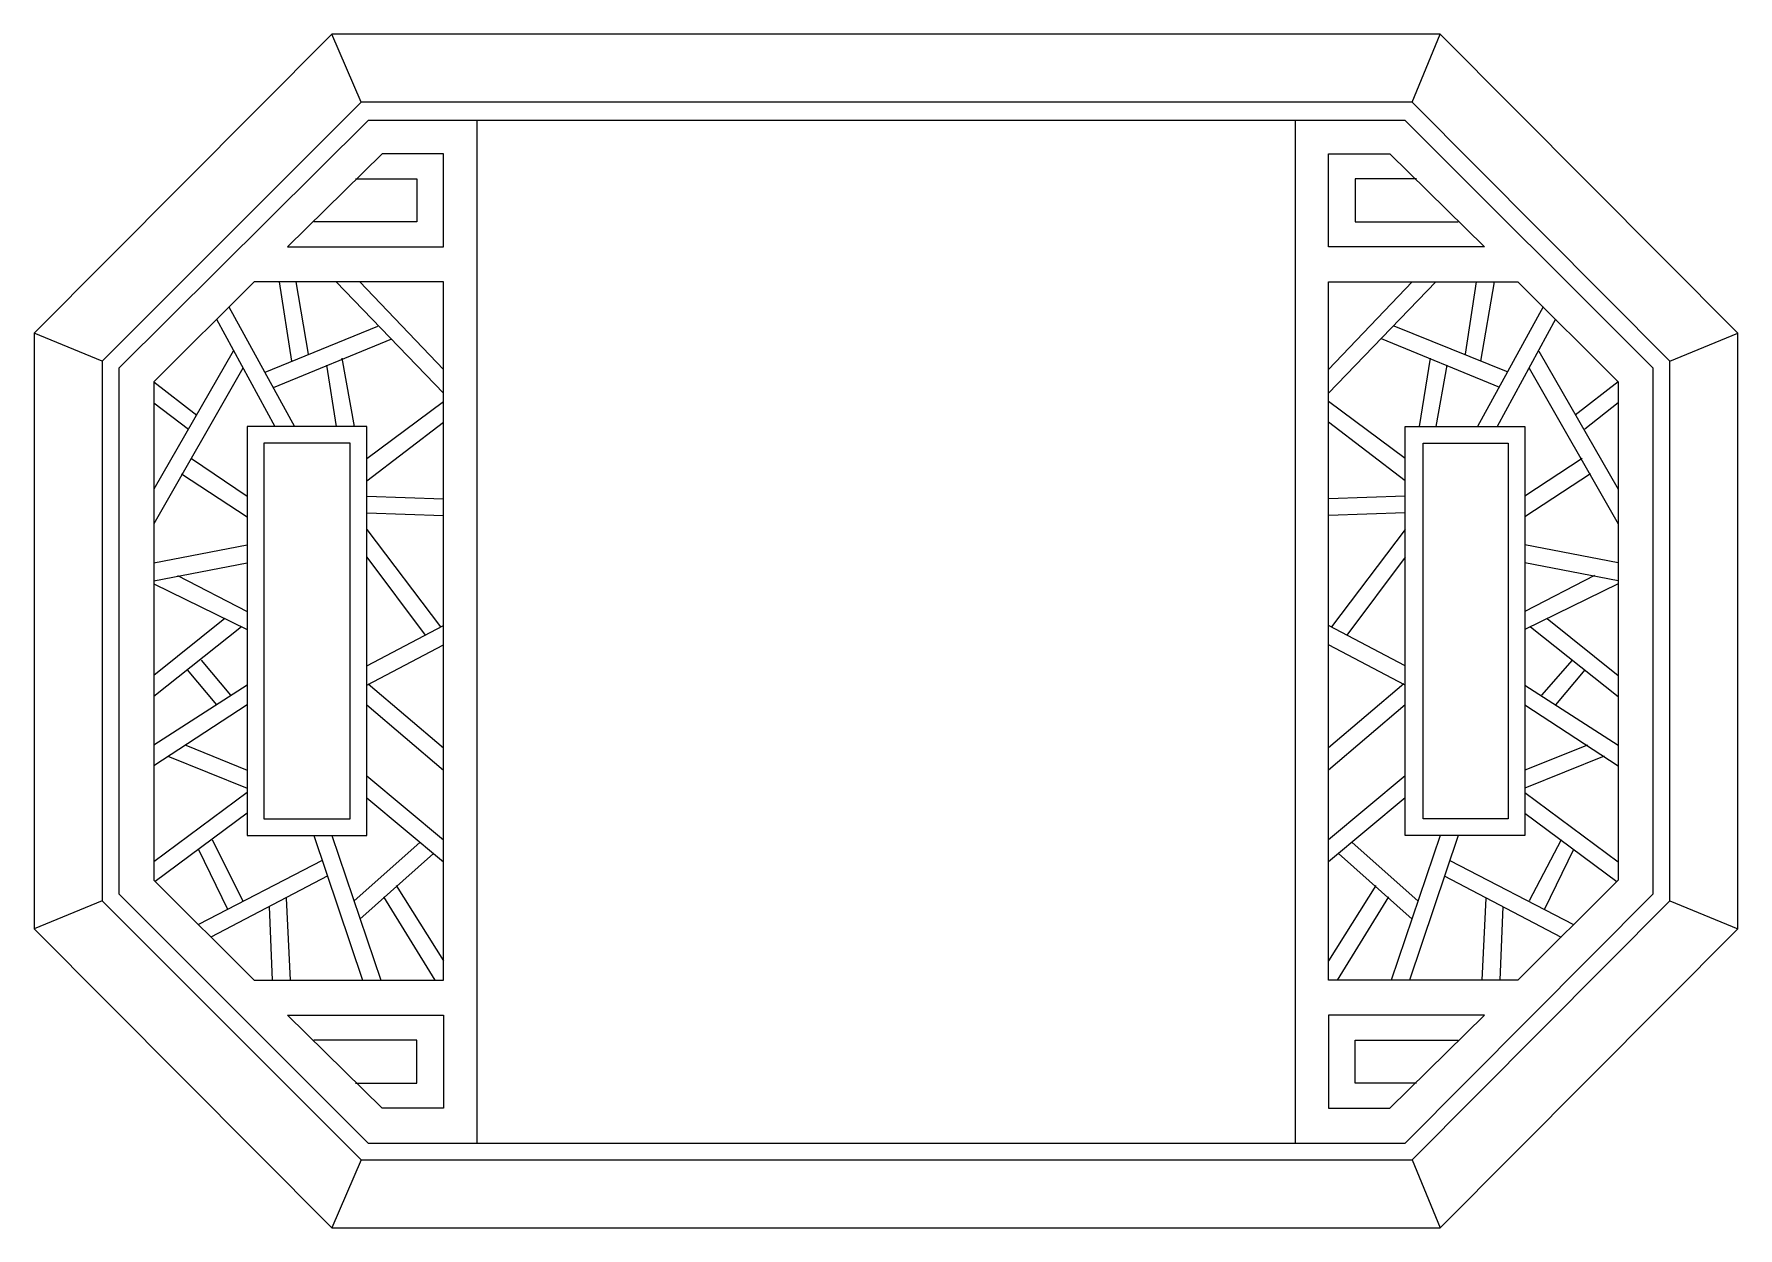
# Model space of a CAD drawing. Header units: centimetres. Extents: x -10.3 to 10.6, y -8.4 to 6.3.
import ezdxf

# ---------------------------------------------------------------- set-up
doc = ezdxf.new("R2010")
doc.units = ezdxf.units.CM
doc.header["$MEASUREMENT"] = 0
doc.layers.add('layer 1', color=7, linetype='Continuous')

msp = doc.modelspace()

# ---------------------------------------------------------------- linework, layer by layer
at = {"layer": 'layer 1', "color": 250, "lineweight": 0}
for points, knots in [([(-10.32088, 2.64434), (-10.32088, 2.64434), (-6.65549, 6.3269), (-6.65549, 6.3269), (-6.65549, 6.3269), (-6.65549, 6.3269), (6.97863, 6.3269), (6.97863, 6.3269), (6.97863, 6.3269), (6.97863, 6.3269), (10.64402, 2.64434), (10.64402, 2.64434), (10.64402, 2.64434), (10.64402, 2.64434), (10.64402, -4.68667), (10.64402, -4.68667), (10.64402, -4.68667), (10.64402, -4.68667), (6.97863, -8.36923), (6.97863, -8.36923), (6.97863, -8.36923), (6.97863, -8.36923), (-6.65549, -8.36923), (-6.65549, -8.36923), (-6.65549, -8.36923), (-6.65549, -8.36923), (-10.32088, -4.68667), (-10.32088, -4.68667), (-10.32088, -4.68667), (-10.32088, -4.68667), (-10.32088, 2.64434), (-10.32088, 2.64434)], [0, 0, 0, 0, 0.125, 0.125, 0.125, 0.125, 0.25, 0.25, 0.25, 0.25, 0.375, 0.375, 0.375, 0.375, 0.5, 0.5, 0.5, 0.5, 0.625, 0.625, 0.625, 0.625, 0.75, 0.75, 0.75, 0.75, 0.875, 0.875, 0.875, 0.875, 1, 1, 1, 1]), ([(-9.48163, 2.30164), (-9.48163, 2.30164), (-6.29584, 5.48742), (-6.29584, 5.48742), (-6.29584, 5.48742), (-6.29584, 5.48742), (6.63593, 5.48742), (6.63593, 5.48742), (6.63593, 5.48742), (6.63593, 5.48742), (9.80476, 2.30164), (9.80476, 2.30164), (9.80476, 2.30164), (9.80476, 2.30164), (9.80476, -4.34396), (9.80476, -4.34396), (9.80476, -4.34396), (9.80476, -4.34396), (6.63593, -7.52997), (6.63593, -7.52997), (6.63593, -7.52997), (6.63593, -7.52997), (-6.29584, -7.52997), (-6.29584, -7.52997), (-6.29584, -7.52997), (-6.29584, -7.52997), (-9.48163, -4.34396), (-9.48163, -4.34396), (-9.48163, -4.34396), (-9.48163, -4.34396), (-9.48163, 2.30164), (-9.48163, 2.30164)], [0, 0, 0, 0, 0.125, 0.125, 0.125, 0.125, 0.25, 0.25, 0.25, 0.25, 0.375, 0.375, 0.375, 0.375, 0.5, 0.5, 0.5, 0.5, 0.625, 0.625, 0.625, 0.625, 0.75, 0.75, 0.75, 0.75, 0.875, 0.875, 0.875, 0.875, 1, 1, 1, 1]), ([(-9.27605, 2.21601), (-9.27605, 2.21601), (-6.21, 5.26489), (-6.21, 5.26489), (-6.21, 5.26489), (-6.21, 5.26489), (6.55031, 5.26489), (6.55031, 5.26489), (6.55031, 5.26489), (6.55031, 5.26489), (9.59919, 2.21601), (9.59919, 2.21601), (9.59919, 2.21601), (9.59919, 2.21601), (9.59919, -4.25834), (9.59919, -4.25834), (9.59919, -4.25834), (9.59919, -4.25834), (6.55031, -7.32439), (6.55031, -7.32439), (6.55031, -7.32439), (6.55031, -7.32439), (-6.21, -7.32439), (-6.21, -7.32439), (-6.21, -7.32439), (-6.21, -7.32439), (-9.27605, -4.25834), (-9.27605, -4.25834), (-9.27605, -4.25834), (-9.27605, -4.25834), (-9.27605, 2.21601), (-9.27605, 2.21601)], [0, 0, 0, 0, 0.125, 0.125, 0.125, 0.125, 0.25, 0.25, 0.25, 0.25, 0.375, 0.375, 0.375, 0.375, 0.5, 0.5, 0.5, 0.5, 0.625, 0.625, 0.625, 0.625, 0.75, 0.75, 0.75, 0.75, 0.875, 0.875, 0.875, 0.875, 1, 1, 1, 1]), ([(-6.03876, 4.85374), (-6.03876, 4.85374), (-5.28512, 4.85374), (-5.28512, 4.85374), (-5.28512, 4.85374), (-5.28512, 4.85374), (-5.28512, 3.70612), (-5.28512, 3.70612), (-5.28512, 3.70612), (-5.28512, 3.70612), (-7.20355, 3.70612), (-7.20355, 3.70612), (-7.20355, 3.70612), (-7.20355, 3.70612), (-6.03876, 4.85374), (-6.03876, 4.85374)], [0, 0, 0, 0, 0.25, 0.25, 0.25, 0.25, 0.5, 0.5, 0.5, 0.5, 0.75, 0.75, 0.75, 0.75, 1, 1, 1, 1]), ([(6.3619, 4.85374), (6.3619, 4.85374), (5.60826, 4.85374), (5.60826, 4.85374), (5.60826, 4.85374), (5.60826, 4.85374), (5.60826, 3.70612), (5.60826, 3.70612), (5.60826, 3.70612), (5.60826, 3.70612), (7.52669, 3.70612), (7.52669, 3.70612), (7.52669, 3.70612), (7.52669, 3.70612), (6.3619, 4.85374), (6.3619, 4.85374)], [0, 0, 0, 0, 0.25, 0.25, 0.25, 0.25, 0.5, 0.5, 0.5, 0.5, 0.75, 0.75, 0.75, 0.75, 1, 1, 1, 1]), ([(-6.36429, 4.54538), (-6.36429, 4.54538), (-5.61066, 4.54538), (-5.61066, 4.54538), (-5.61066, 4.54538), (-5.61066, 4.54538), (-5.61066, 4.01448), (-5.61066, 4.01448), (-5.61066, 4.01448), (-5.61066, 4.01448), (-6.87802, 4.01448), (-6.87802, 4.01448)], [0, 0, 0, 0, 0.33333333, 0.33333333, 0.33333333, 0.33333333, 0.66666667, 0.66666667, 0.66666667, 0.66666667, 1, 1, 1, 1]), ([(6.68743, 4.54538), (6.68743, 4.54538), (5.9338, 4.54538), (5.9338, 4.54538), (5.9338, 4.54538), (5.9338, 4.54538), (5.9338, 4.01448), (5.9338, 4.01448), (5.9338, 4.01448), (5.9338, 4.01448), (7.20115, 4.01448), (7.20115, 4.01448)], [0, 0, 0, 0, 0.33333333, 0.33333333, 0.33333333, 0.33333333, 0.66666667, 0.66666667, 0.66666667, 0.66666667, 1, 1, 1, 1]), ([(-8.84795, -4.0871), (-8.84795, -4.0871), (-8.84795, 2.04477), (-8.84795, 2.04477), (-8.84795, 2.04477), (-8.84795, 2.04477), (-7.6147, 3.27802), (-7.6147, 3.27802), (-7.6147, 3.27802), (-7.6147, 3.27802), (-5.28512, 3.27802), (-5.28512, 3.27802), (-5.28512, 3.27802), (-5.28512, 3.27802), (-5.28512, -5.32035), (-5.28512, -5.32035), (-5.28512, -5.32035), (-5.28512, -5.32035), (-7.6147, -5.32035), (-7.6147, -5.32035), (-7.6147, -5.32035), (-7.6147, -5.32035), (-8.84795, -4.0871), (-8.84795, -4.0871)], [0, 0, 0, 0, 0.16666667, 0.16666667, 0.16666667, 0.16666667, 0.33333333, 0.33333333, 0.33333333, 0.33333333, 0.5, 0.5, 0.5, 0.5, 0.66666667, 0.66666667, 0.66666667, 0.66666667, 0.83333333, 0.83333333, 0.83333333, 0.83333333, 1, 1, 1, 1]), ([(9.17108, -4.0871), (9.17108, -4.0871), (9.17108, 2.04477), (9.17108, 2.04477), (9.17108, 2.04477), (9.17108, 2.04477), (7.93784, 3.27802), (7.93784, 3.27802), (7.93784, 3.27802), (7.93784, 3.27802), (5.60826, 3.27802), (5.60826, 3.27802), (5.60826, 3.27802), (5.60826, 3.27802), (5.60826, -5.32035), (5.60826, -5.32035), (5.60826, -5.32035), (5.60826, -5.32035), (7.93784, -5.32035), (7.93784, -5.32035), (7.93784, -5.32035), (7.93784, -5.32035), (9.17108, -4.0871), (9.17108, -4.0871)], [0, 0, 0, 0, 0.16666667, 0.16666667, 0.16666667, 0.16666667, 0.33333333, 0.33333333, 0.33333333, 0.33333333, 0.5, 0.5, 0.5, 0.5, 0.66666667, 0.66666667, 0.66666667, 0.66666667, 0.83333333, 0.83333333, 0.83333333, 0.83333333, 1, 1, 1, 1]), ([(-7.70033, -3.53904), (-7.70033, -3.53904), (-7.70033, 1.49671), (-7.70033, 1.49671), (-7.70033, 1.49671), (-7.70033, 1.49671), (-6.22717, 1.49671), (-6.22717, 1.49671), (-6.22717, 1.49671), (-6.22717, 1.49671), (-6.22717, -3.53904), (-6.22717, -3.53904), (-6.22717, -3.53904), (-6.22717, -3.53904), (-7.70033, -3.53904), (-7.70033, -3.53904)], [0, 0, 0, 0, 0.25, 0.25, 0.25, 0.25, 0.5, 0.5, 0.5, 0.5, 0.75, 0.75, 0.75, 0.75, 1, 1, 1, 1]), ([(8.02346, -3.53904), (8.02346, -3.53904), (8.02346, 1.49671), (8.02346, 1.49671), (8.02346, 1.49671), (8.02346, 1.49671), (6.55031, 1.49671), (6.55031, 1.49671), (6.55031, 1.49671), (6.55031, 1.49671), (6.55031, -3.53904), (6.55031, -3.53904), (6.55031, -3.53904), (6.55031, -3.53904), (8.02346, -3.53904), (8.02346, -3.53904)], [0, 0, 0, 0, 0.25, 0.25, 0.25, 0.25, 0.5, 0.5, 0.5, 0.5, 0.75, 0.75, 0.75, 0.75, 1, 1, 1, 1]), ([(-7.49475, -3.33347), (-7.49475, -3.33347), (-7.49475, 1.29114), (-7.49475, 1.29114), (-7.49475, 1.29114), (-7.49475, 1.29114), (-6.43275, 1.29114), (-6.43275, 1.29114), (-6.43275, 1.29114), (-6.43275, 1.29114), (-6.43275, -3.33347), (-6.43275, -3.33347), (-6.43275, -3.33347), (-6.43275, -3.33347), (-7.49475, -3.33347), (-7.49475, -3.33347)], [0, 0, 0, 0, 0.25, 0.25, 0.25, 0.25, 0.5, 0.5, 0.5, 0.5, 0.75, 0.75, 0.75, 0.75, 1, 1, 1, 1]), ([(7.81789, -3.33347), (7.81789, -3.33347), (7.81789, 1.29114), (7.81789, 1.29114), (7.81789, 1.29114), (7.81789, 1.29114), (6.77305, 1.29114), (6.77305, 1.29114), (6.77305, 1.29114), (6.77305, 1.29114), (6.77305, -3.33347), (6.77305, -3.33347), (6.77305, -3.33347), (6.77305, -3.33347), (7.81789, -3.33347), (7.81789, -3.33347)], [0, 0, 0, 0, 0.25, 0.25, 0.25, 0.25, 0.5, 0.5, 0.5, 0.5, 0.75, 0.75, 0.75, 0.75, 1, 1, 1, 1]), ([(-5.28512, -6.89607), (-5.28512, -6.89607), (-5.28512, -5.74867), (-5.28512, -5.74867), (-5.28512, -5.74867), (-5.28512, -5.74867), (-7.20355, -5.74867), (-7.20355, -5.74867), (-7.20355, -5.74867), (-7.20355, -5.74867), (-6.03876, -6.89607), (-6.03876, -6.89607), (-6.03876, -6.89607), (-6.03876, -6.89607), (-5.28512, -6.89607), (-5.28512, -6.89607)], [0, 0, 0, 0, 0.25, 0.25, 0.25, 0.25, 0.5, 0.5, 0.5, 0.5, 0.75, 0.75, 0.75, 0.75, 1, 1, 1, 1]), ([(5.60826, -6.89607), (5.60826, -6.89607), (5.60826, -5.74867), (5.60826, -5.74867), (5.60826, -5.74867), (5.60826, -5.74867), (7.52669, -5.74867), (7.52669, -5.74867), (7.52669, -5.74867), (7.52669, -5.74867), (6.3619, -6.89607), (6.3619, -6.89607), (6.3619, -6.89607), (6.3619, -6.89607), (5.60826, -6.89607), (5.60826, -6.89607)], [0, 0, 0, 0, 0.25, 0.25, 0.25, 0.25, 0.5, 0.5, 0.5, 0.5, 0.75, 0.75, 0.75, 0.75, 1, 1, 1, 1]), ([(-6.36429, -6.58792), (-6.36429, -6.58792), (-5.61066, -6.58792), (-5.61066, -6.58792), (-5.61066, -6.58792), (-5.61066, -6.58792), (-5.61066, -6.05681), (-5.61066, -6.05681), (-5.61066, -6.05681), (-5.61066, -6.05681), (-6.87802, -6.05681), (-6.87802, -6.05681)], [0, 0, 0, 0, 0.33333333, 0.33333333, 0.33333333, 0.33333333, 0.66666667, 0.66666667, 0.66666667, 0.66666667, 1, 1, 1, 1]), ([(6.68743, -6.58792), (6.68743, -6.58792), (5.9338, -6.58792), (5.9338, -6.58792), (5.9338, -6.58792), (5.9338, -6.58792), (5.9338, -6.05681), (5.9338, -6.05681), (5.9338, -6.05681), (5.9338, -6.05681), (7.20115, -6.05681), (7.20115, -6.05681)], [0, 0, 0, 0, 0.33333333, 0.33333333, 0.33333333, 0.33333333, 0.66666667, 0.66666667, 0.66666667, 0.66666667, 1, 1, 1, 1])]:
    msp.add_open_spline(points, degree=3, knots=knots, dxfattribs=at)
for points in [[(-6.29584, 5.48742), (-6.29584, 5.48742), (-6.65549, 6.3269), (-6.65549, 6.3269)], [(6.63593, 5.48742), (6.63593, 5.48742), (6.97863, 6.3269), (6.97863, 6.3269)], [(-4.87419, 5.26489), (-4.87419, 5.26489), (-4.87419, -7.32439), (-4.87419, -7.32439)], [(5.19733, 5.26489), (5.19733, 5.26489), (5.19733, -7.32439), (5.19733, -7.32439)], [(-7.30634, 3.27802), (-7.30634, 3.27802), (-7.15227, 2.30164), (-7.15227, 2.30164)], [(-7.10076, 3.27802), (-7.10076, 3.27802), (-6.94669, 2.38726), (-6.94669, 2.38726)], [(-6.60399, 3.27802), (-6.60399, 3.27802), (-5.28512, 1.90765), (-5.28512, 1.90765)], [(-6.31279, 3.27802), (-6.31279, 3.27802), (-5.28512, 2.19885), (-5.28512, 2.19885)], [(6.63593, 3.27802), (6.63593, 3.27802), (5.60826, 2.19885), (5.60826, 2.19885)], [(6.92712, 3.27802), (6.92712, 3.27802), (5.60826, 1.90765), (5.60826, 1.90765)], [(7.4239, 3.27802), (7.4239, 3.27802), (7.28699, 2.38726), (7.28699, 2.38726)], [(7.64664, 3.27802), (7.64664, 3.27802), (7.4754, 2.30164), (7.4754, 2.30164)], [(-7.92285, 2.96965), (-7.92285, 2.96965), (-7.11793, 1.49671), (-7.11793, 1.49671)], [(8.24599, 2.96965), (8.24599, 2.96965), (7.44107, 1.49671), (7.44107, 1.49671)], [(-8.07714, 2.81558), (-8.07714, 2.81558), (-7.35762, 1.49671), (-7.35762, 1.49671)], [(-7.47758, 2.16473), (-7.47758, 2.16473), (-6.09026, 2.72996), (-6.09026, 2.72996)], [(7.81789, 2.16473), (7.81789, 2.16473), (6.4134, 2.72996), (6.4134, 2.72996)], [(8.40028, 2.81558), (8.40028, 2.81558), (7.68076, 1.49671), (7.68076, 1.49671)], [(-9.48163, 2.30164), (-9.48163, 2.30164), (-10.32088, 2.64434), (-10.32088, 2.64434)], [(-7.37479, 1.97632), (-7.37479, 1.97632), (-5.91902, 2.57566), (-5.91902, 2.57566)], [(7.7151, 1.97632), (7.7151, 1.97632), (6.25911, 2.57566), (6.25911, 2.57566)], [(9.80476, 2.30164), (9.80476, 2.30164), (10.64402, 2.64434), (10.64402, 2.64434)], [(-7.87157, 2.42159), (-7.87157, 2.42159), (-8.84795, 0.72591), (-8.84795, 0.72591)], [(-6.53554, 2.33597), (-6.53554, 2.33597), (-6.38146, 1.49671), (-6.38146, 1.49671)], [(6.85867, 2.33597), (6.85867, 2.33597), (6.72177, 1.49671), (6.72177, 1.49671)], [(8.1947, 2.42159), (8.1947, 2.42159), (9.17108, 0.72591), (9.17108, 0.72591)], [(-7.75161, 2.21601), (-7.75161, 2.21601), (-8.84795, 0.29759), (-8.84795, 0.29759)], [(-6.72394, 2.25035), (-6.72394, 2.25035), (-6.60399, 1.49671), (-6.60399, 1.49671)], [(7.06425, 2.25035), (7.06425, 2.25035), (6.92712, 1.49671), (6.92712, 1.49671)], [(8.07475, 2.21601), (8.07475, 2.21601), (9.17108, 0.29759), (9.17108, 0.29759)], [(-8.84795, 2.04477), (-8.84795, 2.04477), (-8.31684, 1.63362), (-8.31684, 1.63362)], [(9.17108, 2.04477), (9.17108, 2.04477), (8.63997, 1.63362), (8.63997, 1.63362)], [(-8.84795, 1.78791), (-8.84795, 1.78791), (-8.41963, 1.46238), (-8.41963, 1.46238)], [(-6.22717, 1.10273), (-6.22717, 1.10273), (-5.28512, 1.80486), (-5.28512, 1.80486)], [(6.55031, 1.10273), (6.55031, 1.10273), (5.60826, 1.80486), (5.60826, 1.80486)], [(9.17108, 1.78791), (9.17108, 1.78791), (8.75993, 1.46238), (8.75993, 1.46238)], [(-6.22717, 0.8287), (-6.22717, 0.8287), (-5.28512, 1.548), (-5.28512, 1.548)], [(6.55031, 0.8287), (6.55031, 0.8287), (5.60826, 1.548), (5.60826, 1.548)], [(-8.38529, 1.10273), (-8.38529, 1.10273), (-7.70033, 0.64029), (-7.70033, 0.64029)], [(8.72559, 1.10273), (8.72559, 1.10273), (8.02346, 0.64029), (8.02346, 0.64029)], [(-8.50525, 0.91432), (-8.50525, 0.91432), (-7.70033, 0.38321), (-7.70033, 0.38321)], [(8.82838, 0.91432), (8.82838, 0.91432), (8.02346, 0.38321), (8.02346, 0.38321)], [(-6.22717, 0.64029), (-6.22717, 0.64029), (-5.28512, 0.60595), (-5.28512, 0.60595)], [(6.55031, 0.64029), (6.55031, 0.64029), (5.60826, 0.60595), (5.60826, 0.60595)], [(-6.22717, 0.43471), (-6.22717, 0.43471), (-5.28512, 0.40038), (-5.28512, 0.40038)], [(6.55031, 0.43471), (6.55031, 0.43471), (5.60826, 0.40038), (5.60826, 0.40038)], [(-6.22717, 0.22914), (-6.22717, 0.22914), (-5.31946, -0.96977), (-5.31946, -0.96977)], [(6.55031, 0.22914), (6.55031, 0.22914), (5.6426, -0.96977), (5.6426, -0.96977)], [(-8.84795, -0.18202), (-8.84795, -0.18202), (-7.70033, 0.04073), (-7.70033, 0.04073)], [(9.17108, -0.18202), (9.17108, -0.18202), (8.02346, 0.04073), (8.02346, 0.04073)], [(-8.84795, -0.40454), (-8.84795, -0.40454), (-7.70033, -0.18202), (-7.70033, -0.18202)], [(-6.22717, -0.11335), (-6.22717, -0.11335), (-5.50787, -1.07256), (-5.50787, -1.07256)], [(6.55031, -0.11335), (6.55031, -0.11335), (5.83101, -1.07256), (5.83101, -1.07256)], [(9.17108, -0.40454), (9.17108, -0.40454), (8.02346, -0.18202), (8.02346, -0.18202)], [(-8.55675, -0.33609), (-8.55675, -0.33609), (-7.70033, -0.78136), (-7.70033, -0.78136)], [(8.87989, -0.33609), (8.87989, -0.33609), (8.02346, -0.78136), (8.02346, -0.78136)], [(-8.84795, -0.43888), (-8.84795, -0.43888), (-7.70033, -1.00411), (-7.70033, -1.00411)], [(9.17108, -0.43888), (9.17108, -0.43888), (8.02346, -1.00411), (8.02346, -1.00411)], [(-7.97435, -0.86698), (-7.97435, -0.86698), (-8.84795, -1.56933), (-8.84795, -1.56933)], [(-7.76878, -0.96977), (-7.76878, -0.96977), (-8.84795, -1.82619), (-8.84795, -1.82619)], [(-6.22717, -1.44938), (-6.22717, -1.44938), (-5.28512, -0.9526), (-5.28512, -0.9526)], [(6.55031, -1.44938), (6.55031, -1.44938), (5.60826, -0.9526), (5.60826, -0.9526)], [(8.09191, -0.96977), (8.09191, -0.96977), (9.17108, -1.82619), (9.17108, -1.82619)], [(8.29749, -0.86698), (8.29749, -0.86698), (9.17108, -1.56933), (9.17108, -1.56933)], [(-6.22717, -1.68929), (-6.22717, -1.68929), (-5.28512, -1.19252), (-5.28512, -1.19252)], [(6.55031, -1.68929), (6.55031, -1.68929), (5.60826, -1.19252), (5.60826, -1.19252)], [(-8.26555, -1.38092), (-8.26555, -1.38092), (-7.9059, -1.80903), (-7.9059, -1.80903)], [(8.60586, -1.38092), (8.60586, -1.38092), (8.22904, -1.80903), (8.22904, -1.80903)], [(-8.43679, -1.50088), (-8.43679, -1.50088), (-8.07714, -1.92898), (-8.07714, -1.92898)], [(-6.21, -1.67212), (-6.21, -1.67212), (-5.28512, -2.45987), (-5.28512, -2.45987)], [(6.53336, -1.67212), (6.53336, -1.67212), (5.60826, -2.45987), (5.60826, -2.45987)], [(8.75993, -1.50088), (8.75993, -1.50088), (8.40028, -1.92898), (8.40028, -1.92898)], [(-7.70033, -1.68929), (-7.70033, -1.68929), (-8.84795, -2.42576), (-8.84795, -2.42576)], [(8.02346, -1.68929), (8.02346, -1.68929), (9.17108, -2.42576), (9.17108, -2.42576)], [(-7.70033, -1.92898), (-7.70033, -1.92898), (-8.84795, -2.68262), (-8.84795, -2.68262)], [(-6.22717, -1.92898), (-6.22717, -1.92898), (-5.28512, -2.73412), (-5.28512, -2.73412)], [(6.55031, -1.92898), (6.55031, -1.92898), (5.60826, -2.73412), (5.60826, -2.73412)], [(8.02346, -1.92898), (8.02346, -1.92898), (9.17108, -2.68262), (9.17108, -2.68262)], [(-8.45396, -2.42576), (-8.45396, -2.42576), (-7.70033, -2.73412), (-7.70033, -2.73412)], [(8.79427, -2.42576), (8.79427, -2.42576), (8.02346, -2.73412), (8.02346, -2.73412)], [(-8.67649, -2.56266), (-8.67649, -2.56266), (-7.70033, -2.95665), (-7.70033, -2.95665)], [(8.99962, -2.56266), (8.99962, -2.56266), (8.02346, -2.95665), (8.02346, -2.95665)], [(-6.22717, -2.80258), (-6.22717, -2.80258), (-5.28512, -3.59033), (-5.28512, -3.59033)], [(6.55031, -2.80258), (6.55031, -2.80258), (5.60826, -3.59033), (5.60826, -3.59033)], [(-7.70033, -3.00815), (-7.70033, -3.00815), (-8.84795, -3.86458), (-8.84795, -3.86458)], [(-6.22717, -3.07661), (-6.22717, -3.07661), (-5.28512, -3.86458), (-5.28512, -3.86458)], [(6.55031, -3.07661), (6.55031, -3.07661), (5.60826, -3.86458), (5.60826, -3.86458)], [(8.02346, -3.00815), (8.02346, -3.00815), (9.17108, -3.86458), (9.17108, -3.86458)], [(-7.70033, -3.26501), (-7.70033, -3.26501), (-8.83078, -4.10427), (-8.83078, -4.10427)], [(8.02346, -3.26501), (8.02346, -3.26501), (9.15392, -4.10427), (9.15392, -4.10427)], [(-6.87802, -3.53904), (-6.87802, -3.53904), (-6.27867, -5.32035), (-6.27867, -5.32035)], [(-6.65549, -3.53904), (-6.65549, -3.53904), (-6.05593, -5.32035), (-6.05593, -5.32035)], [(6.97863, -3.53904), (6.97863, -3.53904), (6.37907, -5.32035), (6.37907, -5.32035)], [(7.20115, -3.53904), (7.20115, -3.53904), (6.60181, -5.32035), (6.60181, -5.32035)], [(-8.29967, -3.71028), (-8.29967, -3.71028), (-7.94002, -4.44675), (-7.94002, -4.44675)], [(-8.12843, -3.59033), (-8.12843, -3.59033), (-7.75161, -4.34396), (-7.75161, -4.34396)], [(-5.57632, -3.62466), (-5.57632, -3.62466), (-6.38146, -4.34396), (-6.38146, -4.34396)], [(-5.40508, -3.76179), (-5.40508, -3.76179), (-6.31279, -4.56671), (-6.31279, -4.56671)], [(5.72822, -3.76179), (5.72822, -3.76179), (6.63593, -4.56671), (6.63593, -4.56671)], [(5.89946, -3.62466), (5.89946, -3.62466), (6.7046, -4.34396), (6.7046, -4.34396)], [(8.46873, -3.59033), (8.46873, -3.59033), (8.07475, -4.34396), (8.07475, -4.34396)], [(8.62281, -3.71028), (8.62281, -3.71028), (8.26316, -4.44675), (8.26316, -4.44675)], [(-6.77545, -3.84741), (-6.77545, -3.84741), (-8.29967, -4.63516), (-8.29967, -4.63516)], [(7.09859, -3.84741), (7.09859, -3.84741), (8.62281, -4.63516), (8.62281, -4.63516)], [(-6.70678, -4.03582), (-6.70678, -4.03582), (-8.1456, -4.78945), (-8.1456, -4.78945)], [(-5.86752, -4.15556), (-5.86752, -4.15556), (-5.28512, -5.08065), (-5.28512, -5.08065)], [(6.19066, -4.15556), (6.19066, -4.15556), (5.60826, -5.08065), (5.60826, -5.08065)], [(7.02991, -4.03582), (7.02991, -4.03582), (8.46873, -4.78945), (8.46873, -4.78945)], [(-9.48163, -4.34396), (-9.48163, -4.34396), (-10.32088, -4.68667), (-10.32088, -4.68667)], [(-7.22072, -4.30985), (-7.22072, -4.30985), (-7.16921, -5.32035), (-7.16921, -5.32035)], [(-6.02159, -4.29268), (-6.02159, -4.29268), (-5.38791, -5.32035), (-5.38791, -5.32035)], [(6.34495, -4.29268), (6.34495, -4.29268), (5.71105, -5.32035), (5.71105, -5.32035)], [(7.54386, -4.30985), (7.54386, -4.30985), (7.49235, -5.32035), (7.49235, -5.32035)], [(9.80476, -4.34396), (9.80476, -4.34396), (10.64402, -4.68667), (10.64402, -4.68667)], [(-7.4263, -4.41264), (-7.4263, -4.41264), (-7.39196, -5.32035), (-7.39196, -5.32035)], [(7.74943, -4.41264), (7.74943, -4.41264), (7.7151, -5.32035), (7.7151, -5.32035)], [(-6.29584, -7.52997), (-6.29584, -7.52997), (-6.65549, -8.36923), (-6.65549, -8.36923)], [(6.63593, -7.52997), (6.63593, -7.52997), (6.97863, -8.36923), (6.97863, -8.36923)]]:
    msp.add_open_spline(points, degree=3, dxfattribs=at)

doc.saveas('drawing.dxf')
